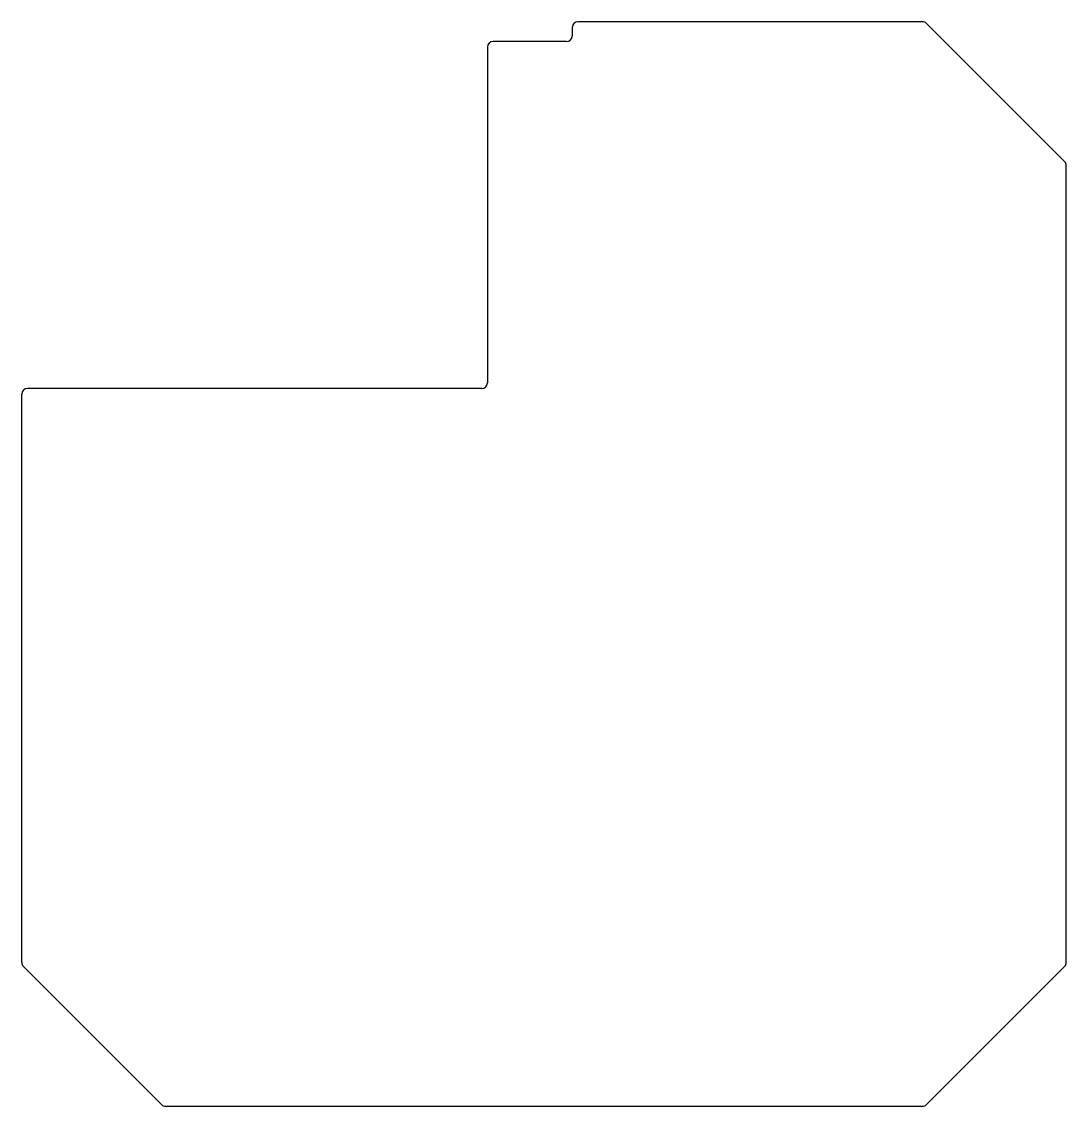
# Model space of a CAD drawing. Header units: millimetres. Extents: x -35 to 335, y -422 to -38.
import ezdxf

# ---------------------------------------------------------------- set-up
doc = ezdxf.new("R2010")
doc.units = ezdxf.units.MM

msp = doc.modelspace()

# ---------------------------------------------------------------- linework, layer by layer
at = {"color": 7, "linetype": 'Continuous', "lineweight": 25}
for p, q in [((160, -40.4), (160, -43.4)), ((283.77, -38.4), (162, -38.4)), ((334.01, -87.81), (285.19, -38.99)), ((158, -45.4), (132, -45.4)), ((130, -47.4), (130, -166)), ((334.6, -370.77), (334.6, -89.23)), ((128, -168), (-32.6, -168)), ((-34.6, -370.77), (-34.6, -170)), ((14.81, -421.01), (-34.01, -372.19)), ((285.19, -421.01), (334.01, -372.19)), ((16.23, -421.6), (283.77, -421.6))]:
    msp.add_line(p, q, dxfattribs=at)
for centre, start, end in [((162, -40.4), 90, 180), ((283.77, -40.4), 45, 90), ((132, -47.4), 90, 180), ((158, -43.4), 270, 0), ((332.6, -89.23), 0, 45), ((-32.6, -170), 90, 180), ((128, -166), 270, 0), ((-32.6, -370.77), 180, 225), ((332.6, -370.77), 315, 0), ((16.23, -419.6), 225, 270), ((283.77, -419.6), 270, 315)]:
    msp.add_arc(centre, 2, start, end, dxfattribs=at)

doc.saveas('drawing.dxf')
